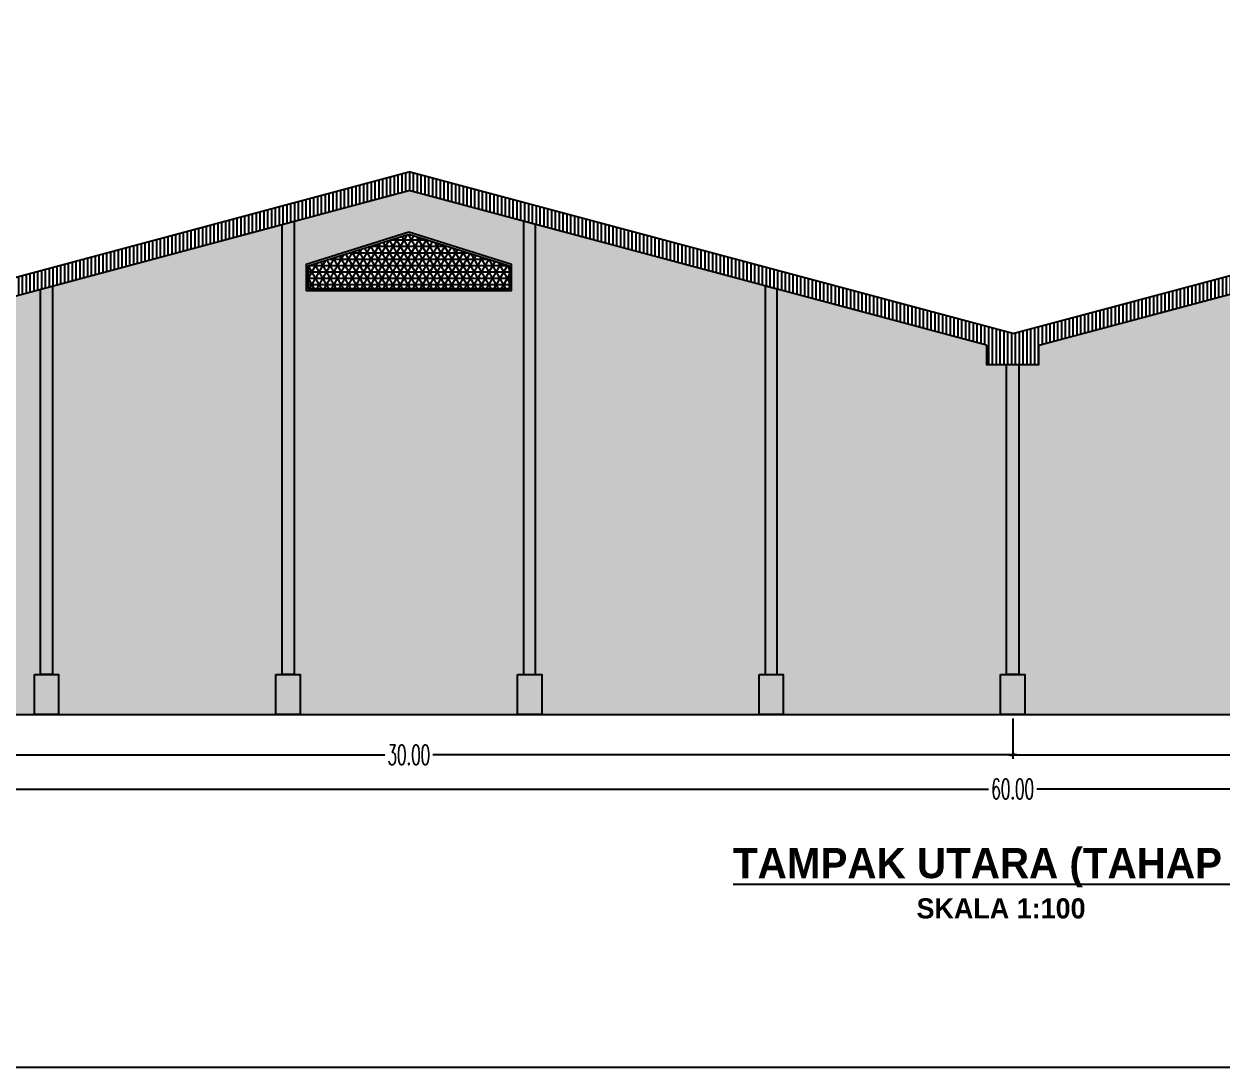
# Model space of a CAD drawing. Header units: millimetres. Extents: x 2175 to 3376, y 1504 to 1740.
# Drawn here: x 2909.47 to 2939.23, y 1629.34 to 1655.25 of the extents above; entities that cross this region are included whole.
import ezdxf

# ---------------------------------------------------------------- set-up
doc = ezdxf.new("R2010")
doc.units = ezdxf.units.MM
for name, color, linetype in [('dinding baru', 142, 'Continuous'), ('GR', 7, 'Continuous'), ('HELP', 251, 'Continuous'), ('KOP TEKS', 1, 'Continuous')]:
    doc.layers.add(name, color=color, linetype=linetype)
doc.styles.add('-DIM2', font='simplex.shx', dxfattribs={"width": 0.55})
doc.styles.get("Standard").update_dxf_attribs({"font": 'arial.ttf'})
doc.dimstyles.new('DIMENSI MUSHOLLAH', dxfattribs={"dimtxt": 0.5, "dimasz": 0.1, "dimexe": 0.1, "dimexo": 0.1, "dimgap": 0.05, "dimtad": 0, "dimtih": 1, "dimtoh": 1, "dimzin": 0, "dimdsep": 46, "dimtxsty": '-DIM2', "dimblk": 'ARCHTICK', "dimcen": 0.3, "dimdle": 0.1, "dimclrd": 1, "dimclre": 1, "dimclrt": 2, "dimadec": 0, "dimazin": 0, "dimtfac": 1, "dimtix": 1, "dimtofl": 0, "dimtmove": 0, "dimatfit": 3, "dimldrblk": 'ARCHTICK', "dimfxl": 1, "dimtolj": 1, "dimtzin": 0, "dimarcsym": 0})

# ---------------------------------------------------------------- blocks, each defined once
blk = doc.blocks.new('_ArchTick')
at = {"color": 0, "linetype": 'ByBlock', "const_width": 0.15}
blk.add_lwpolyline([(-0.5, -0.5), (0.5, 0.5)], dxfattribs=at)
blk = doc.blocks.new('*D848')
at = {"layer": 'Defpoints', "color": 0, "transparency": 16777216}
for p in [(2904.026, 1638.094), (2934.026, 1638.094), (2934.026, 1637.094)]:
    blk.add_point(p, dxfattribs=at)
at = {"layer": 'dinding baru', "color": 1, "linetype": 'Continuous', "lineweight": -2, "transparency": 16777216}
for p, q in [((2904.026, 1637.994), (2904.026, 1636.994)), ((2934.026, 1637.994), (2934.026, 1636.994))]:
    blk.add_line(p, q, dxfattribs=at)
at = {"layer": 'dinding baru', "color": 1, "lineweight": -2, "transparency": 16777216}
for p, q in [((2903.926, 1637.094), (2918.426, 1637.094)), ((2934.126, 1637.094), (2919.626, 1637.094))]:
    blk.add_line(p, q, dxfattribs=at)
at = {"layer": 'dinding baru', "color": 1, "lineweight": -2, "transparency": 16777216, "xscale": 0.1, "yscale": 0.1, "zscale": 0.1, "rotation": 180}
blk.add_blockref('_ArchTick', (2904.026, 1637.094), dxfattribs=at)
at = {"layer": 'dinding baru', "color": 1, "lineweight": -2, "transparency": 16777216, "xscale": 0.1, "yscale": 0.1, "zscale": 0.1}
blk.add_blockref('_ArchTick', (2934.026, 1637.094), dxfattribs=at)
at = {"layer": 'dinding baru', "color": 2, "lineweight": 0, "transparency": 16777216, "insert": (2919.026, 1637.094), "char_height": 0.5, "attachment_point": 5, "style": '-DIM2'}
blk.add_mtext('\\A1;30.00', dxfattribs=at)
blk = doc.blocks.new('*D849')
at = {"layer": 'Defpoints', "color": 0, "transparency": 16777216}
for p in [(2934.026, 1638.094), (2964.026, 1638.094), (2934.026, 1637.094)]:
    blk.add_point(p, dxfattribs=at)
at = {"layer": 'dinding baru', "color": 1, "linetype": 'Continuous', "lineweight": -2, "transparency": 16777216}
for p, q in [((2934.026, 1637.994), (2934.026, 1636.994)), ((2964.026, 1637.994), (2964.026, 1636.994))]:
    blk.add_line(p, q, dxfattribs=at)
at = {"layer": 'dinding baru', "color": 1, "lineweight": -2, "transparency": 16777216}
for p, q in [((2933.926, 1637.094), (2948.426, 1637.094)), ((2964.126, 1637.094), (2949.626, 1637.094))]:
    blk.add_line(p, q, dxfattribs=at)
at = {"layer": 'dinding baru', "color": 1, "lineweight": -2, "transparency": 16777216, "xscale": 0.1, "yscale": 0.1, "zscale": 0.1, "rotation": 180}
blk.add_blockref('_ArchTick', (2934.026, 1637.094), dxfattribs=at)
at = {"layer": 'dinding baru', "color": 1, "lineweight": -2, "transparency": 16777216, "xscale": 0.1, "yscale": 0.1, "zscale": 0.1}
blk.add_blockref('_ArchTick', (2964.026, 1637.094), dxfattribs=at)
at = {"layer": 'dinding baru', "color": 2, "lineweight": 0, "transparency": 16777216, "insert": (2949.026, 1637.094), "char_height": 0.5, "attachment_point": 5, "style": '-DIM2'}
blk.add_mtext('\\A1;30.00', dxfattribs=at)
blk = doc.blocks.new('*D850')
at = {"layer": 'Defpoints', "color": 0, "transparency": 16777216}
for p in [(2904.026, 1637.094), (2964.026, 1637.094), (2964.026, 1636.244)]:
    blk.add_point(p, dxfattribs=at)
at = {"layer": 'dinding baru', "color": 1, "linetype": 'Continuous', "lineweight": -2, "transparency": 16777216}
for p, q in [((2904.026, 1636.994), (2904.026, 1636.144)), ((2964.026, 1636.994), (2964.026, 1636.144))]:
    blk.add_line(p, q, dxfattribs=at)
at = {"layer": 'dinding baru', "color": 1, "lineweight": -2, "transparency": 16777216}
for p, q in [((2903.926, 1636.244), (2933.426, 1636.244)), ((2964.126, 1636.244), (2934.626, 1636.244))]:
    blk.add_line(p, q, dxfattribs=at)
at = {"layer": 'dinding baru', "color": 1, "lineweight": -2, "transparency": 16777216, "xscale": 0.1, "yscale": 0.1, "zscale": 0.1, "rotation": 180}
blk.add_blockref('_ArchTick', (2904.026, 1636.244), dxfattribs=at)
at = {"layer": 'dinding baru', "color": 1, "lineweight": -2, "transparency": 16777216, "xscale": 0.1, "yscale": 0.1, "zscale": 0.1}
blk.add_blockref('_ArchTick', (2964.026, 1636.244), dxfattribs=at)
at = {"layer": 'dinding baru', "color": 2, "lineweight": 0, "transparency": 16777216, "insert": (2934.026, 1636.244), "char_height": 0.5, "attachment_point": 5, "style": '-DIM2'}
blk.add_mtext('\\A1;60.00', dxfattribs=at)

msp = doc.modelspace()

# ---------------------------------------------------------------- hatches: boundary and pattern name
at = {"layer": 'GR', "true_color": 0x008eb3}
h = msp.add_hatch(color=142, dxfattribs=at)
h.dxf.hatch_style = 1
h.paths.add_polyline_path([(2909.876, 1648.662), (2910.176, 1648.742), (2910.176, 1639.094), (2909.876, 1639.094)])
h.paths.add_polyline_path([(2915.876, 1650.27), (2916.176, 1650.35), (2916.176, 1639.094), (2915.876, 1639.094)])
h.paths.add_polyline_path([(2922.176, 1650.27), (2921.876, 1650.35), (2921.876, 1639.094), (2922.176, 1639.094)])
h.paths.add_polyline_path([(2928.176, 1648.662), (2927.876, 1648.742), (2927.876, 1639.094), (2928.176, 1639.094)])
h = msp.add_hatch(color=142, dxfattribs=at)
h.dxf.hatch_style = 1
h.paths.add_polyline_path([(2933.876, 1646.794), (2934.176, 1646.794), (2934.176, 1639.094), (2933.876, 1639.094)])
at = {"layer": 'HELP', "true_color": 0x9096a4}
h = msp.add_hatch(dxfattribs=at)
h.set_pattern_fill('LINE', color=253, scale=0.03, angle=90)
h.set_pattern_definition([(90, (-9399.44193, 2416.58157), (-0.09525, 6e-18), [])])
h.paths.add_polyline_path([(2902.91, 1647.261), (2903.026, 1646.794), (2904.971, 1646.794), (2904.971, 1647.348), (2919.026, 1651.114), (2933.376, 1647.269), (2933.376, 1646.794), (2934.676, 1646.794), (2934.676, 1647.269), (2949.026, 1651.114), (2963.081, 1647.348), (2963.081, 1646.794), (2965.026, 1646.794), (2965.143, 1647.261), (2949.026, 1651.58), (2934.026, 1647.56), (2919.026, 1651.58)])
at = {"layer": 'HELP', "true_color": 0xb6b7b4}
h = msp.add_hatch(color=253, dxfattribs=at)
h.dxf.hatch_style = 1
h.paths.add_polyline_path([(2909.876, 1648.662), (2904.971, 1647.348), (2904.971, 1646.794), (2904.176, 1646.794), (2904.176, 1639.094), (2904.326, 1639.094), (2904.326, 1638.094), (2909.726, 1638.094), (2909.726, 1639.094), (2909.876, 1639.094)])
h.paths.add_polyline_path([(2915.876, 1650.27), (2910.176, 1648.742), (2910.176, 1639.094), (2910.326, 1639.094), (2910.326, 1638.094), (2915.726, 1638.094), (2915.726, 1639.094), (2915.876, 1639.094)])
h.paths.add_polyline_path([(2921.876, 1650.35), (2919.026, 1651.114), (2916.176, 1650.35), (2916.176, 1639.094), (2916.326, 1639.094), (2916.326, 1638.094), (2921.726, 1638.094), (2921.726, 1639.094), (2921.876, 1639.094)])
h.paths.add_polyline_path([(2916.476, 1648.633), (2916.476, 1649.275), (2919.026, 1650.078), (2921.576, 1649.275), (2921.576, 1648.633)], flags=16)
h.paths.add_polyline_path([(2916.526, 1648.683), (2916.526, 1649.238), (2919.026, 1650.026), (2921.526, 1649.238), (2921.526, 1648.683)], flags=0)
h.paths.add_polyline_path([(2927.876, 1648.742), (2922.176, 1650.27), (2922.176, 1639.094), (2922.326, 1639.094), (2922.326, 1638.094), (2927.726, 1638.094), (2927.726, 1639.094), (2927.876, 1639.094)])
h.paths.add_polyline_path([(2933.876, 1646.794), (2933.376, 1646.794), (2933.376, 1647.269), (2928.176, 1648.662), (2928.176, 1639.094), (2928.326, 1639.094), (2928.326, 1638.094), (2933.726, 1638.094), (2933.726, 1639.094), (2933.876, 1639.094)])
h = msp.add_hatch(color=253, dxfattribs=at)
h.dxf.hatch_style = 1
h.paths.add_polyline_path([(2939.876, 1648.662), (2934.676, 1647.269), (2934.676, 1646.794), (2934.176, 1646.794), (2934.176, 1639.094), (2934.326, 1639.094), (2934.326, 1638.094), (2939.726, 1638.094), (2939.726, 1639.094), (2939.876, 1639.094)])
h.paths.add_polyline_path([(2945.876, 1650.27), (2940.176, 1648.742), (2940.176, 1639.094), (2940.326, 1639.094), (2940.326, 1638.094), (2945.726, 1638.094), (2945.726, 1639.094), (2945.876, 1639.094)])
h.paths.add_polyline_path([(2951.876, 1650.35), (2949.026, 1651.114), (2946.176, 1650.35), (2946.176, 1639.094), (2946.326, 1639.094), (2946.326, 1638.094), (2951.726, 1638.094), (2951.726, 1639.094), (2951.876, 1639.094)])
h.paths.add_polyline_path([(2946.476, 1648.633), (2946.476, 1649.275), (2949.026, 1650.078), (2951.576, 1649.275), (2951.576, 1648.633)], flags=16)
h.paths.add_polyline_path([(2946.526, 1648.683), (2946.526, 1649.238), (2949.026, 1650.026), (2951.526, 1649.238), (2951.526, 1648.683)], flags=0)
h.paths.add_polyline_path([(2957.876, 1648.742), (2952.176, 1650.27), (2952.176, 1639.094), (2952.326, 1639.094), (2952.326, 1638.094), (2957.726, 1638.094), (2957.726, 1639.094), (2957.876, 1639.094)])
h.paths.add_polyline_path([(2963.876, 1646.794), (2963.081, 1646.794), (2963.081, 1647.348), (2958.176, 1648.662), (2958.176, 1639.094), (2958.326, 1639.094), (2958.326, 1638.094), (2963.726, 1638.094), (2963.726, 1639.094), (2963.876, 1639.094)])
at = {"layer": 'HELP', "true_color": 0x67696c}
h = msp.add_hatch(dxfattribs=at)
h.set_pattern_fill('NET3', color=251, scale=0.05)
h.set_pattern_definition([(0, (-9659.09183, 2259.32861), (0, 0.15875), []), (60, (-9659.09183, 2259.32861), (-0.1374815329, 0.079375), []), (120, (-9659.09183, 2259.32861), (-0.1374815329, -0.079375), [])])
h.paths.add_polyline_path([(2919.026, 1650.026), (2916.526, 1649.238), (2916.526, 1648.683), (2921.526, 1648.683), (2921.526, 1649.238)])
at = {"layer": 'HELP', "true_color": 0x0054ac}
h = msp.add_hatch(color=154, dxfattribs=at)
h.dxf.hatch_style = 1
h.paths.add_polyline_path([(2909.726, 1639.094), (2910.326, 1639.094), (2910.326, 1638.094), (2909.726, 1638.094)])
h.paths.add_polyline_path([(2915.726, 1639.094), (2916.326, 1639.094), (2916.326, 1638.094), (2915.726, 1638.094)])
h.paths.add_polyline_path([(2921.726, 1639.094), (2922.326, 1639.094), (2922.326, 1638.094), (2921.726, 1638.094)])
h.paths.add_polyline_path([(2927.726, 1639.094), (2928.326, 1639.094), (2928.326, 1638.094), (2927.726, 1638.094)])
h = msp.add_hatch(color=154, dxfattribs=at)
h.dxf.hatch_style = 1
h.paths.add_polyline_path([(2933.726, 1639.094), (2934.326, 1639.094), (2934.326, 1638.094), (2933.726, 1638.094)])

# ---------------------------------------------------------------- linework, layer by layer
at = {"layer": 'GR'}
for p, q in [((2902.91, 1647.261), (2919.026, 1651.58)), ((2934.026, 1647.56), (2919.026, 1651.58)), ((2934.026, 1647.56), (2949.026, 1651.58)), ((2904.971, 1647.348), (2919.026, 1651.114)), ((2933.376, 1647.269), (2919.026, 1651.114)), ((2934.676, 1647.269), (2949.026, 1651.114)), ((2898.026, 1638.094), (2970.026, 1638.094))]:
    msp.add_line(p, q, dxfattribs=at)
for points in [[(2915.876, 1650.27), (2916.176, 1650.35), (2916.176, 1639.094), (2915.876, 1639.094)], [(2922.176, 1650.27), (2921.876, 1650.35), (2921.876, 1639.094), (2922.176, 1639.094)], [(2919.026, 1650.026), (2916.526, 1649.238), (2916.526, 1648.683), (2921.526, 1648.683), (2921.526, 1649.238)], [(2909.876, 1648.662), (2910.176, 1648.742), (2910.176, 1639.094), (2909.876, 1639.094)], [(2928.176, 1648.662), (2927.876, 1648.742), (2927.876, 1639.094), (2928.176, 1639.094)], [(2933.876, 1646.794), (2934.176, 1646.794), (2934.176, 1639.094), (2933.876, 1639.094)], [(2909.726, 1639.094), (2910.326, 1639.094), (2910.326, 1638.094), (2909.726, 1638.094)], [(2915.726, 1639.094), (2916.326, 1639.094), (2916.326, 1638.094), (2915.726, 1638.094)], [(2921.726, 1639.094), (2922.326, 1639.094), (2922.326, 1638.094), (2921.726, 1638.094)], [(2927.726, 1639.094), (2928.326, 1639.094), (2928.326, 1638.094), (2927.726, 1638.094)], [(2933.726, 1639.094), (2934.326, 1639.094), (2934.326, 1638.094), (2933.726, 1638.094)]]:
    msp.add_lwpolyline(points, close=True, dxfattribs=at)
for points in [[(2919.026, 1650.078), (2916.476, 1649.275), (2916.476, 1648.633), (2921.576, 1648.633), (2921.576, 1649.275), (2919.026, 1650.078)], [(2933.376, 1647.269), (2933.376, 1646.794), (2934.676, 1646.794), (2934.676, 1647.269)]]:
    msp.add_lwpolyline(points, dxfattribs=at)
at = {"layer": 'KOP TEKS', "color": 2}
msp.add_lwpolyline([(2897.371, 1681.172), (2897.371, 1629.336), (2970.681, 1629.336), (2970.681, 1681.172)], close=True, dxfattribs=at)

# ---------------------------------------------------------------- texts
at = {"insert": (2921.568, 1634.779), "char_height": 2.5, "width": 24.33741, "attachment_point": 1}
msp.add_mtext('\\pxsm1,qc;{\\fBritannic Bold|b0|i0|c0|p34;\\H0.3x;\\LTAMPAK UTARA (TAHAP 1)\\H0.66667x;\\P\\lSKALA 1:100}', dxfattribs=at)

# ---------------------------------------------------------------- dimensions: what is measured, and where the dimension line sits
at = {"layer": 'dinding baru', "lineweight": 0}
for base, p1, p2, picture, middle in [((2934.026, 1637.094), (2904.026, 1638.094), (2934.026, 1638.094), '*D848', (2919.026, 1637.094)), ((2964.026, 1636.244), (2904.026, 1637.094), (2964.026, 1637.094), '*D850', (2934.026, 1636.244))]:
    dim = msp.add_linear_dim(base=base, p1=p1, p2=p2, dimstyle='DIMENSI MUSHOLLAH', dxfattribs=at)
    dim.commit()
    dim.dimension.update_dxf_attribs({"geometry": picture, "text_midpoint": middle})
dim = msp.add_linear_dim(base=(2934.026, 1637.094), p1=(2964.026, 1638.094), p2=(2934.026, 1638.094), angle=180, dimstyle='DIMENSI MUSHOLLAH', dxfattribs=at)
dim.commit()
dim.dimension.update_dxf_attribs({"geometry": '*D849', "text_midpoint": (2949.026, 1637.094)})

doc.saveas('drawing.dxf')
